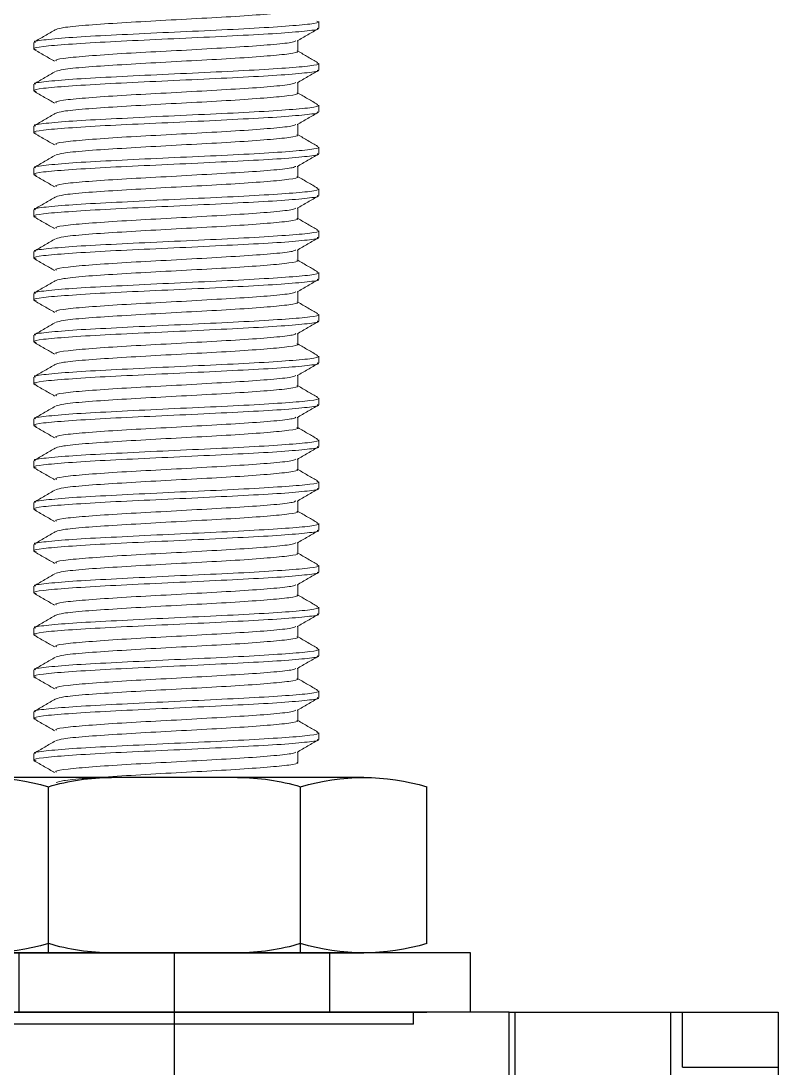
# Model space of a CAD drawing. Extents: x -976302 to -776254, y 5665 to 231437.
# Drawn here: x -798580.1 to -798419.6, y 78530.9 to 78752.9 of the extents above; entities that cross this region are included whole.
import ezdxf

# ---------------------------------------------------------------- set-up
doc = ezdxf.new("R2010")
doc.units = 0
doc.header["$LTSCALE"] = 1000
doc.header["$MEASUREMENT"] = 0
doc.layers.add('33', color=7, linetype='Continuous')
doc.layers.add('himoer配件图层', color=7, linetype='Continuous')

# ---------------------------------------------------------------- blocks, each defined once
blk = doc.blocks.new('*U17')
at = {"color": 7, "linetype": 'Continuous', "lineweight": 15}
for p, q in [((-22012.72, -7584.59), (-22012.72, -7583.77)), ((-22048.02, -7586.34), (-22048.02, -7587.17)), ((-22015.3, -7587.43), (-22015.3, -7586.12)), ((-22012.72, -7589.78), (-22012.72, -7588.95)), ((-22048.02, -7591.53), (-22048.02, -7592.35)), ((-22015.3, -7592.62), (-22015.3, -7591.3)), ((-22012.72, -7594.96), (-22012.72, -7594.14)), ((-22048.02, -7596.72), (-22048.02, -7597.54)), ((-22015.3, -7597.8), (-22015.3, -7596.49)), ((-22012.72, -7600.15), (-22012.72, -7599.33)), ((-22048.02, -7601.9), (-22048.02, -7602.72)), ((-22015.3, -7602.99), (-22015.3, -7601.67)), ((-22012.72, -7605.34), (-22012.72, -7604.51)), ((-22048.02, -7607.09), (-22048.02, -7607.91)), ((-22015.3, -7608.17), (-22015.3, -7606.86)), ((-22012.72, -7610.52), (-22012.72, -7609.7)), ((-22048.02, -7612.27), (-22048.02, -7613.1)), ((-22015.3, -7613.36), (-22015.3, -7612.05)), ((-22012.72, -7615.71), (-22012.72, -7614.88)), ((-22048.02, -7617.46), (-22048.02, -7618.28)), ((-22015.3, -7618.55), (-22015.3, -7617.23)), ((-22012.72, -7620.89), (-22012.72, -7620.07)), ((-22048.02, -7622.65), (-22048.02, -7623.47)), ((-22015.3, -7623.73), (-22015.3, -7622.42)), ((-22012.72, -7626.08), (-22012.72, -7625.26)), ((-22048.02, -7627.83), (-22048.02, -7628.65)), ((-22015.3, -7628.92), (-22015.3, -7627.6)), ((-22012.72, -7631.26), (-22012.72, -7630.44)), ((-22048.02, -7633.02), (-22048.02, -7633.84)), ((-22015.3, -7634.1), (-22015.3, -7632.79)), ((-22012.72, -7636.45), (-22012.72, -7635.63)), ((-22048.02, -7638.2), (-22048.02, -7639.03)), ((-22015.3, -7639.29), (-22015.3, -7637.98)), ((-22012.72, -7641.64), (-22012.72, -7640.81)), ((-22048.02, -7643.39), (-22048.02, -7644.21)), ((-22015.3, -7644.48), (-22015.3, -7643.16)), ((-22012.72, -7646.82), (-22012.72, -7646)), ((-22048.02, -7648.58), (-22048.02, -7649.4)), ((-22015.3, -7649.66), (-22015.3, -7648.35)), ((-22012.72, -7652.01), (-22012.72, -7651.19)), ((-22048.02, -7653.76), (-22048.02, -7654.58)), ((-22015.3, -7654.85), (-22015.3, -7653.53)), ((-22012.72, -7657.19), (-22012.72, -7656.37)), ((-22048.02, -7658.95), (-22048.02, -7659.77)), ((-22015.3, -7660.03), (-22015.3, -7658.72)), ((-22012.72, -7662.38), (-22012.72, -7661.56)), ((-22048.02, -7664.13), (-22048.02, -7664.96)), ((-22015.3, -7665.22), (-22015.3, -7663.91)), ((-22012.72, -7667.57), (-22012.72, -7666.74)), ((-22048.02, -7669.32), (-22048.02, -7670.14)), ((-22015.3, -7670.41), (-22015.3, -7669.09)), ((-22012.72, -7672.75), (-22012.72, -7671.93)), ((-22048.02, -7674.5), (-22048.02, -7675.33)), ((-22015.3, -7675.59), (-22015.3, -7674.28))]:
    blk.add_line(p, q, dxfattribs=at)
for points, knots in [([(-22015.42, -7582.24), (-22015.38, -7582.26), (-22015.12, -7582.36), (-22016.25, -7582.58), (-22018.88, -7582.83), (-22022.94, -7583.13), (-22027.8, -7583.39), (-22032.97, -7583.67), (-22037.85, -7583.96), (-22041.83, -7584.22), (-22044.57, -7584.5), (-22045.05, -7584.66), (-22045.26, -7584.73)], [0, 0, 0, 0, 0.016846, 0.1280213, 0.2392296, 0.3502223, 0.4613488, 0.5725715, 0.6837103, 0.7948399, 0.9062754, 1, 1, 1, 1]), ([(-22047.84, -7586.34), (-22047.9, -7586.32), (-22048.21, -7586.2), (-22046.7, -7586.02), (-22043.49, -7585.71), (-22038.61, -7585.46), (-22032.86, -7585.17), (-22026.82, -7584.9), (-22021.19, -7584.63), (-22016.55, -7584.33), (-22013.61, -7584.08), (-22012.46, -7583.85), (-22012.88, -7583.73), (-22012.97, -7583.71)], [0, 0, 0, 0, 0.025159, 0.130433, 0.235235, 0.340569, 0.445675, 0.550666, 0.65549, 0.76083, 0.865921, 0.97091, 1, 1, 1, 1]), ([(-22012.9, -7584.59), (-22012.85, -7584.61), (-22012.52, -7584.73), (-22013.97, -7584.9), (-22017.11, -7585.21), (-22021.93, -7585.46), (-22027.66, -7585.75), (-22033.71, -7586.03), (-22039.36, -7586.29), (-22044.03, -7586.59), (-22047.07, -7586.84), (-22048.32, -7587.08), (-22047.87, -7587.2), (-22047.75, -7587.23)], [0, 0, 0, 0, 0.020956, 0.125784, 0.230725, 0.335458, 0.440362, 0.545066, 0.649956, 0.754581, 0.859545, 0.96439, 1, 1, 1, 1]), ([(-22045.35, -7584.76), (-22045.79, -7585.01), (-22046.68, -7585.53), (-22047.56, -7586.04), (-22048, -7586.29)], [0, 0, 0, 0, 0.500034, 1, 1, 1, 1]), ([(-22015.39, -7586.17), (-22014.95, -7585.91), (-22014.07, -7585.4), (-22013.19, -7584.89), (-22012.75, -7584.63)], [0, 0, 0, 0, 0.500014, 1, 1, 1, 1]), ([(-22045.24, -7588.65), (-22045.29, -7588.61), (-22045.47, -7588.49), (-22044, -7588.25), (-22040.97, -7588), (-22036.67, -7587.69), (-22031.67, -7587.44), (-22026.52, -7587.15), (-22021.79, -7586.87), (-22018.1, -7586.6), (-22015.87, -7586.35), (-22015.66, -7586.2), (-22015.57, -7586.15)], [0, 0, 0, 0, 0.0446047, 0.1549405, 0.2658458, 0.3761896, 0.4869812, 0.5976326, 0.7082599, 0.819146, 0.9295768, 1, 1, 1, 1]), ([(-22048.02, -7587.21), (-22047.58, -7587.46), (-22046.73, -7587.96), (-22045.87, -7588.45), (-22045.46, -7588.69)], [0, 0, 0, 0, 0.517668, 1, 1, 1, 1]), ([(-22015.42, -7587.43), (-22015.38, -7587.44), (-22015.12, -7587.54), (-22016.25, -7587.77), (-22018.88, -7588.02), (-22022.94, -7588.32), (-22027.8, -7588.58), (-22032.97, -7588.86), (-22037.85, -7589.15), (-22041.83, -7589.4), (-22044.57, -7589.69), (-22045.05, -7589.85), (-22045.26, -7589.92)], [0, 0, 0, 0, 0.016846, 0.1280213, 0.2392296, 0.3502223, 0.4613488, 0.5725715, 0.6837103, 0.7948399, 0.9062754, 1, 1, 1, 1]), ([(-22012.86, -7588.85), (-22013.26, -7588.62), (-22014.08, -7588.15), (-22014.89, -7587.67), (-22015.3, -7587.43)], [0, 0, 0, 0, 0.494618, 1, 1, 1, 1]), ([(-22047.84, -7591.53), (-22047.9, -7591.51), (-22048.21, -7591.39), (-22046.7, -7591.21), (-22043.49, -7590.9), (-22038.61, -7590.65), (-22032.86, -7590.35), (-22026.82, -7590.08), (-22021.19, -7589.81), (-22016.55, -7589.52), (-22013.61, -7589.27), (-22012.46, -7589.03), (-22012.88, -7588.92), (-22012.97, -7588.9)], [0, 0, 0, 0, 0.025159, 0.130433, 0.235235, 0.340569, 0.445675, 0.550666, 0.65549, 0.76083, 0.865921, 0.97091, 1, 1, 1, 1]), ([(-22012.9, -7589.78), (-22012.85, -7589.8), (-22012.52, -7589.91), (-22013.97, -7590.09), (-22017.11, -7590.39), (-22021.93, -7590.65), (-22027.66, -7590.94), (-22033.71, -7591.21), (-22039.36, -7591.48), (-22044.03, -7591.78), (-22047.07, -7592.03), (-22048.32, -7592.27), (-22047.87, -7592.39), (-22047.75, -7592.42)], [0, 0, 0, 0, 0.020956, 0.125784, 0.230725, 0.335458, 0.440362, 0.545066, 0.649956, 0.754581, 0.859545, 0.96439, 1, 1, 1, 1]), ([(-22045.35, -7589.94), (-22045.79, -7590.2), (-22046.68, -7590.71), (-22047.56, -7591.22), (-22048, -7591.48)], [0, 0, 0, 0, 0.500034, 1, 1, 1, 1]), ([(-22015.39, -7591.35), (-22014.95, -7591.1), (-22014.07, -7590.58), (-22013.19, -7590.07), (-22012.75, -7589.82)], [0, 0, 0, 0, 0.500014, 1, 1, 1, 1]), ([(-22045.24, -7593.83), (-22045.29, -7593.8), (-22045.47, -7593.67), (-22044, -7593.43), (-22040.97, -7593.18), (-22036.67, -7592.88), (-22031.67, -7592.63), (-22026.52, -7592.33), (-22021.79, -7592.06), (-22018.1, -7591.79), (-22015.87, -7591.53), (-22015.66, -7591.39), (-22015.57, -7591.33)], [0, 0, 0, 0, 0.0446047, 0.1549405, 0.2658458, 0.3761896, 0.4869812, 0.5976326, 0.7082599, 0.819146, 0.9295768, 1, 1, 1, 1]), ([(-22048.02, -7592.39), (-22047.58, -7592.65), (-22046.73, -7593.14), (-22045.87, -7593.64), (-22045.46, -7593.88)], [0, 0, 0, 0, 0.517668, 1, 1, 1, 1]), ([(-22015.42, -7592.62), (-22015.38, -7592.63), (-22015.12, -7592.73), (-22016.25, -7592.95), (-22018.88, -7593.2), (-22022.94, -7593.5), (-22027.8, -7593.77), (-22032.97, -7594.04), (-22037.85, -7594.33), (-22041.83, -7594.59), (-22044.57, -7594.87), (-22045.05, -7595.03), (-22045.26, -7595.11)], [0, 0, 0, 0, 0.016846, 0.1280213, 0.2392296, 0.3502223, 0.4613488, 0.5725715, 0.6837103, 0.7948399, 0.9062754, 1, 1, 1, 1]), ([(-22012.86, -7594.04), (-22013.26, -7593.81), (-22014.08, -7593.33), (-22014.89, -7592.86), (-22015.3, -7592.62)], [0, 0, 0, 0, 0.494618, 1, 1, 1, 1]), ([(-22047.84, -7596.72), (-22047.9, -7596.69), (-22048.21, -7596.57), (-22046.7, -7596.39), (-22043.49, -7596.08), (-22038.61, -7595.84), (-22032.86, -7595.54), (-22026.82, -7595.27), (-22021.19, -7595), (-22016.55, -7594.71), (-22013.61, -7594.46), (-22012.46, -7594.22), (-22012.88, -7594.11), (-22012.97, -7594.08)], [0, 0, 0, 0, 0.025159, 0.130433, 0.235235, 0.340569, 0.445675, 0.550666, 0.65549, 0.76083, 0.865921, 0.97091, 1, 1, 1, 1]), ([(-22012.9, -7594.96), (-22012.85, -7594.98), (-22012.52, -7595.1), (-22013.97, -7595.27), (-22017.11, -7595.58), (-22021.93, -7595.83), (-22027.66, -7596.13), (-22033.71, -7596.4), (-22039.36, -7596.66), (-22044.03, -7596.96), (-22047.07, -7597.21), (-22048.32, -7597.45), (-22047.87, -7597.57), (-22047.75, -7597.6)], [0, 0, 0, 0, 0.020956, 0.125784, 0.230725, 0.335458, 0.440362, 0.545066, 0.649956, 0.754581, 0.859545, 0.96439, 1, 1, 1, 1]), ([(-22045.35, -7595.13), (-22045.79, -7595.38), (-22046.68, -7595.9), (-22047.56, -7596.41), (-22048, -7596.67)], [0, 0, 0, 0, 0.500034, 1, 1, 1, 1]), ([(-22015.39, -7596.54), (-22014.95, -7596.28), (-22014.07, -7595.77), (-22013.19, -7595.26), (-22012.75, -7595)], [0, 0, 0, 0, 0.500014, 1, 1, 1, 1]), ([(-22045.24, -7599.02), (-22045.29, -7598.98), (-22045.47, -7598.86), (-22044, -7598.62), (-22040.97, -7598.37), (-22036.67, -7598.06), (-22031.67, -7597.81), (-22026.52, -7597.52), (-22021.79, -7597.25), (-22018.1, -7596.97), (-22015.87, -7596.72), (-22015.66, -7596.58), (-22015.57, -7596.52)], [0, 0, 0, 0, 0.0446047, 0.1549405, 0.2658458, 0.3761896, 0.4869812, 0.5976326, 0.7082599, 0.819146, 0.9295768, 1, 1, 1, 1]), ([(-22048.02, -7597.58), (-22047.58, -7597.83), (-22046.73, -7598.33), (-22045.87, -7598.82), (-22045.46, -7599.06)], [0, 0, 0, 0, 0.517668, 1, 1, 1, 1]), ([(-22015.42, -7597.8), (-22015.38, -7597.82), (-22015.12, -7597.92), (-22016.25, -7598.14), (-22018.88, -7598.39), (-22022.94, -7598.69), (-22027.8, -7598.95), (-22032.97, -7599.23), (-22037.85, -7599.52), (-22041.83, -7599.78), (-22044.57, -7600.06), (-22045.05, -7600.22), (-22045.26, -7600.29)], [0, 0, 0, 0, 0.016846, 0.1280213, 0.2392296, 0.3502223, 0.4613488, 0.5725715, 0.6837103, 0.7948399, 0.9062754, 1, 1, 1, 1]), ([(-22012.86, -7599.22), (-22013.26, -7598.99), (-22014.08, -7598.52), (-22014.89, -7598.04), (-22015.3, -7597.8)], [0, 0, 0, 0, 0.494618, 1, 1, 1, 1]), ([(-22047.84, -7601.9), (-22047.9, -7601.88), (-22048.21, -7601.76), (-22046.7, -7601.58), (-22043.49, -7601.27), (-22038.61, -7601.02), (-22032.86, -7600.72), (-22026.82, -7600.46), (-22021.19, -7600.19), (-22016.55, -7599.89), (-22013.61, -7599.64), (-22012.46, -7599.4), (-22012.88, -7599.29), (-22012.97, -7599.27)], [0, 0, 0, 0, 0.025159, 0.130433, 0.235235, 0.340569, 0.445675, 0.550666, 0.65549, 0.76083, 0.865921, 0.97091, 1, 1, 1, 1]), ([(-22012.9, -7600.15), (-22012.85, -7600.17), (-22012.52, -7600.28), (-22013.97, -7600.46), (-22017.11, -7600.77), (-22021.93, -7601.02), (-22027.66, -7601.31), (-22033.71, -7601.59), (-22039.36, -7601.85), (-22044.03, -7602.15), (-22047.07, -7602.4), (-22048.32, -7602.64), (-22047.87, -7602.76), (-22047.75, -7602.79)], [0, 0, 0, 0, 0.020956, 0.125784, 0.230725, 0.335458, 0.440362, 0.545066, 0.649956, 0.754581, 0.859545, 0.96439, 1, 1, 1, 1]), ([(-22045.35, -7600.31), (-22045.79, -7600.57), (-22046.68, -7601.08), (-22047.56, -7601.6), (-22048, -7601.85)], [0, 0, 0, 0, 0.500034, 1, 1, 1, 1]), ([(-22015.39, -7601.72), (-22014.95, -7601.47), (-22014.07, -7600.96), (-22013.19, -7600.44), (-22012.75, -7600.19)], [0, 0, 0, 0, 0.500014, 1, 1, 1, 1]), ([(-22045.24, -7604.21), (-22045.29, -7604.17), (-22045.47, -7604.04), (-22044, -7603.8), (-22040.97, -7603.55), (-22036.67, -7603.25), (-22031.67, -7603), (-22026.52, -7602.7), (-22021.79, -7602.43), (-22018.1, -7602.16), (-22015.87, -7601.91), (-22015.66, -7601.76), (-22015.57, -7601.71)], [0, 0, 0, 0, 0.0446047, 0.1549405, 0.2658458, 0.3761896, 0.4869812, 0.5976326, 0.7082599, 0.819146, 0.9295768, 1, 1, 1, 1]), ([(-22048.02, -7602.76), (-22047.58, -7603.02), (-22046.73, -7603.52), (-22045.87, -7604.01), (-22045.46, -7604.25)], [0, 0, 0, 0, 0.517668, 1, 1, 1, 1]), ([(-22015.42, -7602.99), (-22015.38, -7603), (-22015.12, -7603.1), (-22016.25, -7603.33), (-22018.88, -7603.58), (-22022.94, -7603.87), (-22027.8, -7604.14), (-22032.97, -7604.41), (-22037.85, -7604.7), (-22041.83, -7604.96), (-22044.57, -7605.24), (-22045.05, -7605.4), (-22045.26, -7605.48)], [0, 0, 0, 0, 0.016846, 0.1280213, 0.2392296, 0.3502223, 0.4613488, 0.5725715, 0.6837103, 0.7948399, 0.9062754, 1, 1, 1, 1]), ([(-22012.86, -7604.41), (-22013.26, -7604.18), (-22014.08, -7603.71), (-22014.89, -7603.23), (-22015.3, -7602.99)], [0, 0, 0, 0, 0.494618, 1, 1, 1, 1]), ([(-22047.84, -7607.09), (-22047.9, -7607.06), (-22048.21, -7606.94), (-22046.7, -7606.77), (-22043.49, -7606.46), (-22038.61, -7606.21), (-22032.86, -7605.91), (-22026.82, -7605.64), (-22021.19, -7605.37), (-22016.55, -7605.08), (-22013.61, -7604.83), (-22012.46, -7604.59), (-22012.88, -7604.48), (-22012.97, -7604.45)], [0, 0, 0, 0, 0.025159, 0.130433, 0.235235, 0.340569, 0.445675, 0.550666, 0.65549, 0.76083, 0.865921, 0.97091, 1, 1, 1, 1]), ([(-22012.9, -7605.34), (-22012.85, -7605.35), (-22012.52, -7605.47), (-22013.97, -7605.65), (-22017.11, -7605.95), (-22021.93, -7606.2), (-22027.66, -7606.5), (-22033.71, -7606.77), (-22039.36, -7607.04), (-22044.03, -7607.34), (-22047.07, -7607.58), (-22048.32, -7607.83), (-22047.87, -7607.94), (-22047.75, -7607.97)], [0, 0, 0, 0, 0.020956, 0.125784, 0.230725, 0.335458, 0.440362, 0.545066, 0.649956, 0.754581, 0.859545, 0.96439, 1, 1, 1, 1]), ([(-22045.35, -7605.5), (-22045.79, -7605.76), (-22046.68, -7606.27), (-22047.56, -7606.78), (-22048, -7607.04)], [0, 0, 0, 0, 0.500034, 1, 1, 1, 1]), ([(-22015.39, -7606.91), (-22014.95, -7606.65), (-22014.07, -7606.14), (-22013.19, -7605.63), (-22012.75, -7605.38)], [0, 0, 0, 0, 0.500014, 1, 1, 1, 1]), ([(-22045.24, -7609.39), (-22045.29, -7609.36), (-22045.47, -7609.23), (-22044, -7608.99), (-22040.97, -7608.74), (-22036.67, -7608.44), (-22031.67, -7608.18), (-22026.52, -7607.89), (-22021.79, -7607.62), (-22018.1, -7607.35), (-22015.87, -7607.09), (-22015.66, -7606.95), (-22015.57, -7606.89)], [0, 0, 0, 0, 0.0446047, 0.1549405, 0.2658458, 0.3761896, 0.4869812, 0.5976326, 0.7082599, 0.819146, 0.9295768, 1, 1, 1, 1]), ([(-22048.02, -7607.95), (-22047.58, -7608.21), (-22046.73, -7608.7), (-22045.87, -7609.2), (-22045.46, -7609.43)], [0, 0, 0, 0, 0.517668, 1, 1, 1, 1]), ([(-22015.42, -7608.17), (-22015.38, -7608.19), (-22015.12, -7608.29), (-22016.25, -7608.51), (-22018.88, -7608.76), (-22022.94, -7609.06), (-22027.8, -7609.32), (-22032.97, -7609.6), (-22037.85, -7609.89), (-22041.83, -7610.15), (-22044.57, -7610.43), (-22045.05, -7610.59), (-22045.26, -7610.66)], [0, 0, 0, 0, 0.016846, 0.1280213, 0.2392296, 0.3502223, 0.4613488, 0.5725715, 0.6837103, 0.7948399, 0.9062754, 1, 1, 1, 1]), ([(-22012.86, -7609.6), (-22013.26, -7609.36), (-22014.08, -7608.89), (-22014.89, -7608.42), (-22015.3, -7608.17)], [0, 0, 0, 0, 0.494618, 1, 1, 1, 1]), ([(-22047.84, -7612.27), (-22047.9, -7612.25), (-22048.21, -7612.13), (-22046.7, -7611.95), (-22043.49, -7611.64), (-22038.61, -7611.39), (-22032.86, -7611.1), (-22026.82, -7610.83), (-22021.19, -7610.56), (-22016.55, -7610.26), (-22013.61, -7610.01), (-22012.46, -7609.78), (-22012.88, -7609.66), (-22012.97, -7609.64)], [0, 0, 0, 0, 0.025159, 0.130433, 0.235235, 0.340569, 0.445675, 0.550666, 0.65549, 0.76083, 0.865921, 0.97091, 1, 1, 1, 1]), ([(-22012.9, -7610.52), (-22012.85, -7610.54), (-22012.52, -7610.66), (-22013.97, -7610.83), (-22017.11, -7611.14), (-22021.93, -7611.39), (-22027.66, -7611.68), (-22033.71, -7611.96), (-22039.36, -7612.22), (-22044.03, -7612.52), (-22047.07, -7612.77), (-22048.32, -7613.01), (-22047.87, -7613.13), (-22047.75, -7613.16)], [0, 0, 0, 0, 0.020956, 0.125784, 0.230725, 0.335458, 0.440362, 0.545066, 0.649956, 0.754581, 0.859545, 0.96439, 1, 1, 1, 1]), ([(-22045.35, -7610.69), (-22045.79, -7610.94), (-22046.68, -7611.45), (-22047.56, -7611.97), (-22048, -7612.22)], [0, 0, 0, 0, 0.500034, 1, 1, 1, 1]), ([(-22015.39, -7612.1), (-22014.95, -7611.84), (-22014.07, -7611.33), (-22013.19, -7610.82), (-22012.75, -7610.56)], [0, 0, 0, 0, 0.500014, 1, 1, 1, 1]), ([(-22045.24, -7614.58), (-22045.29, -7614.54), (-22045.47, -7614.42), (-22044, -7614.18), (-22040.97, -7613.93), (-22036.67, -7613.62), (-22031.67, -7613.37), (-22026.52, -7613.08), (-22021.79, -7612.8), (-22018.1, -7612.53), (-22015.87, -7612.28), (-22015.66, -7612.13), (-22015.57, -7612.08)], [0, 0, 0, 0, 0.0446047, 0.1549405, 0.2658458, 0.3761896, 0.4869812, 0.5976326, 0.7082599, 0.819146, 0.9295768, 1, 1, 1, 1]), ([(-22048.02, -7613.14), (-22047.58, -7613.39), (-22046.73, -7613.89), (-22045.87, -7614.38), (-22045.46, -7614.62)], [0, 0, 0, 0, 0.517668, 1, 1, 1, 1]), ([(-22015.42, -7613.36), (-22015.38, -7613.37), (-22015.12, -7613.47), (-22016.25, -7613.7), (-22018.88, -7613.95), (-22022.94, -7614.25), (-22027.8, -7614.51), (-22032.97, -7614.79), (-22037.85, -7615.07), (-22041.83, -7615.33), (-22044.57, -7615.62), (-22045.05, -7615.78), (-22045.26, -7615.85)], [0, 0, 0, 0, 0.016846, 0.1280213, 0.2392296, 0.3502223, 0.4613488, 0.5725715, 0.6837103, 0.7948399, 0.9062754, 1, 1, 1, 1]), ([(-22012.86, -7614.78), (-22013.26, -7614.55), (-22014.08, -7614.08), (-22014.89, -7613.6), (-22015.3, -7613.36)], [0, 0, 0, 0, 0.494618, 1, 1, 1, 1]), ([(-22047.84, -7617.46), (-22047.9, -7617.44), (-22048.21, -7617.32), (-22046.7, -7617.14), (-22043.49, -7616.83), (-22038.61, -7616.58), (-22032.86, -7616.28), (-22026.82, -7616.01), (-22021.19, -7615.74), (-22016.55, -7615.45), (-22013.61, -7615.2), (-22012.46, -7614.96), (-22012.88, -7614.85), (-22012.97, -7614.83)], [0, 0, 0, 0, 0.025159, 0.130433, 0.235235, 0.340569, 0.445675, 0.550666, 0.65549, 0.76083, 0.865921, 0.97091, 1, 1, 1, 1]), ([(-22012.9, -7615.71), (-22012.85, -7615.73), (-22012.52, -7615.84), (-22013.97, -7616.02), (-22017.11, -7616.32), (-22021.93, -7616.58), (-22027.66, -7616.87), (-22033.71, -7617.14), (-22039.36, -7617.41), (-22044.03, -7617.71), (-22047.07, -7617.95), (-22048.32, -7618.2), (-22047.87, -7618.32), (-22047.75, -7618.35)], [0, 0, 0, 0, 0.020956, 0.125784, 0.230725, 0.335458, 0.440362, 0.545066, 0.649956, 0.754581, 0.859545, 0.96439, 1, 1, 1, 1]), ([(-22045.35, -7615.87), (-22045.79, -7616.13), (-22046.68, -7616.64), (-22047.56, -7617.15), (-22048, -7617.41)], [0, 0, 0, 0, 0.500034, 1, 1, 1, 1]), ([(-22015.39, -7617.28), (-22014.95, -7617.03), (-22014.07, -7616.51), (-22013.19, -7616), (-22012.75, -7615.75)], [0, 0, 0, 0, 0.500014, 1, 1, 1, 1]), ([(-22045.24, -7619.76), (-22045.29, -7619.73), (-22045.47, -7619.6), (-22044, -7619.36), (-22040.97, -7619.11), (-22036.67, -7618.81), (-22031.67, -7618.56), (-22026.52, -7618.26), (-22021.79, -7617.99), (-22018.1, -7617.72), (-22015.87, -7617.46), (-22015.66, -7617.32), (-22015.57, -7617.26)], [0, 0, 0, 0, 0.0446047, 0.1549405, 0.2658458, 0.3761896, 0.4869812, 0.5976326, 0.7082599, 0.819146, 0.9295768, 1, 1, 1, 1]), ([(-22048.02, -7618.32), (-22047.58, -7618.58), (-22046.73, -7619.07), (-22045.87, -7619.57), (-22045.46, -7619.81)], [0, 0, 0, 0, 0.517668, 1, 1, 1, 1]), ([(-22015.42, -7618.55), (-22015.38, -7618.56), (-22015.12, -7618.66), (-22016.25, -7618.88), (-22018.88, -7619.13), (-22022.94, -7619.43), (-22027.8, -7619.69), (-22032.97, -7619.97), (-22037.85, -7620.26), (-22041.83, -7620.52), (-22044.57, -7620.8), (-22045.05, -7620.96), (-22045.26, -7621.04)], [0, 0, 0, 0, 0.016846, 0.1280213, 0.2392296, 0.3502223, 0.4613488, 0.5725715, 0.6837103, 0.7948399, 0.9062754, 1, 1, 1, 1]), ([(-22012.86, -7619.97), (-22013.26, -7619.74), (-22014.08, -7619.26), (-22014.89, -7618.79), (-22015.3, -7618.55)], [0, 0, 0, 0, 0.494618, 1, 1, 1, 1]), ([(-22047.84, -7622.65), (-22047.9, -7622.62), (-22048.21, -7622.5), (-22046.7, -7622.32), (-22043.49, -7622.01), (-22038.61, -7621.77), (-22032.86, -7621.47), (-22026.82, -7621.2), (-22021.19, -7620.93), (-22016.55, -7620.64), (-22013.61, -7620.39), (-22012.46, -7620.15), (-22012.88, -7620.04), (-22012.97, -7620.01)], [0, 0, 0, 0, 0.025159, 0.130433, 0.235235, 0.340569, 0.445675, 0.550666, 0.65549, 0.76083, 0.865921, 0.97091, 1, 1, 1, 1]), ([(-22012.9, -7620.89), (-22012.85, -7620.91), (-22012.52, -7621.03), (-22013.97, -7621.2), (-22017.11, -7621.51), (-22021.93, -7621.76), (-22027.66, -7622.06), (-22033.71, -7622.33), (-22039.36, -7622.59), (-22044.03, -7622.89), (-22047.07, -7623.14), (-22048.32, -7623.38), (-22047.87, -7623.5), (-22047.75, -7623.53)], [0, 0, 0, 0, 0.020956, 0.125784, 0.230725, 0.335458, 0.440362, 0.545066, 0.649956, 0.754581, 0.859545, 0.96439, 1, 1, 1, 1]), ([(-22045.35, -7621.06), (-22045.79, -7621.31), (-22046.68, -7621.83), (-22047.56, -7622.34), (-22048, -7622.6)], [0, 0, 0, 0, 0.500034, 1, 1, 1, 1]), ([(-22015.39, -7622.47), (-22014.95, -7622.21), (-22014.07, -7621.7), (-22013.19, -7621.19), (-22012.75, -7620.93)], [0, 0, 0, 0, 0.500014, 1, 1, 1, 1]), ([(-22045.24, -7624.95), (-22045.29, -7624.91), (-22045.47, -7624.79), (-22044, -7624.55), (-22040.97, -7624.3), (-22036.67, -7623.99), (-22031.67, -7623.74), (-22026.52, -7623.45), (-22021.79, -7623.18), (-22018.1, -7622.9), (-22015.87, -7622.65), (-22015.66, -7622.51), (-22015.57, -7622.45)], [0, 0, 0, 0, 0.0446047, 0.1549405, 0.2658458, 0.3761896, 0.4869812, 0.5976326, 0.7082599, 0.819146, 0.9295768, 1, 1, 1, 1]), ([(-22048.02, -7623.51), (-22047.58, -7623.76), (-22046.73, -7624.26), (-22045.87, -7624.75), (-22045.46, -7624.99)], [0, 0, 0, 0, 0.517668, 1, 1, 1, 1]), ([(-22015.42, -7623.73), (-22015.38, -7623.75), (-22015.12, -7623.85), (-22016.25, -7624.07), (-22018.88, -7624.32), (-22022.94, -7624.62), (-22027.8, -7624.88), (-22032.97, -7625.16), (-22037.85, -7625.45), (-22041.83, -7625.71), (-22044.57, -7625.99), (-22045.05, -7626.15), (-22045.26, -7626.22)], [0, 0, 0, 0, 0.016846, 0.1280213, 0.2392296, 0.3502223, 0.4613488, 0.5725715, 0.6837103, 0.7948399, 0.9062754, 1, 1, 1, 1]), ([(-22012.86, -7625.15), (-22013.26, -7624.92), (-22014.08, -7624.45), (-22014.89, -7623.97), (-22015.3, -7623.73)], [0, 0, 0, 0, 0.494618, 1, 1, 1, 1]), ([(-22047.84, -7627.83), (-22047.9, -7627.81), (-22048.21, -7627.69), (-22046.7, -7627.51), (-22043.49, -7627.2), (-22038.61, -7626.95), (-22032.86, -7626.65), (-22026.82, -7626.38), (-22021.19, -7626.12), (-22016.55, -7625.82), (-22013.61, -7625.57), (-22012.46, -7625.33), (-22012.88, -7625.22), (-22012.97, -7625.2)], [0, 0, 0, 0, 0.025159, 0.130433, 0.235235, 0.340569, 0.445675, 0.550666, 0.65549, 0.76083, 0.865921, 0.97091, 1, 1, 1, 1]), ([(-22012.9, -7626.08), (-22012.85, -7626.1), (-22012.52, -7626.21), (-22013.97, -7626.39), (-22017.11, -7626.7), (-22021.93, -7626.95), (-22027.66, -7627.24), (-22033.71, -7627.52), (-22039.36, -7627.78), (-22044.03, -7628.08), (-22047.07, -7628.33), (-22048.32, -7628.57), (-22047.87, -7628.69), (-22047.75, -7628.72)], [0, 0, 0, 0, 0.020956, 0.125784, 0.230725, 0.335458, 0.440362, 0.545066, 0.649956, 0.754581, 0.859545, 0.96439, 1, 1, 1, 1]), ([(-22045.35, -7626.24), (-22045.79, -7626.5), (-22046.68, -7627.01), (-22047.56, -7627.52), (-22048, -7627.78)], [0, 0, 0, 0, 0.500034, 1, 1, 1, 1]), ([(-22015.39, -7627.65), (-22014.95, -7627.4), (-22014.07, -7626.89), (-22013.19, -7626.37), (-22012.75, -7626.12)], [0, 0, 0, 0, 0.500014, 1, 1, 1, 1]), ([(-22045.24, -7630.14), (-22045.29, -7630.1), (-22045.47, -7629.97), (-22044, -7629.73), (-22040.97, -7629.48), (-22036.67, -7629.18), (-22031.67, -7628.93), (-22026.52, -7628.63), (-22021.79, -7628.36), (-22018.1, -7628.09), (-22015.87, -7627.84), (-22015.66, -7627.69), (-22015.57, -7627.64)], [0, 0, 0, 0, 0.0446047, 0.1549405, 0.2658458, 0.3761896, 0.4869812, 0.5976326, 0.7082599, 0.819146, 0.9295768, 1, 1, 1, 1]), ([(-22048.02, -7628.69), (-22047.58, -7628.95), (-22046.73, -7629.45), (-22045.87, -7629.94), (-22045.46, -7630.18)], [0, 0, 0, 0, 0.517668, 1, 1, 1, 1]), ([(-22015.42, -7628.92), (-22015.38, -7628.93), (-22015.12, -7629.03), (-22016.25, -7629.26), (-22018.88, -7629.51), (-22022.94, -7629.8), (-22027.8, -7630.07), (-22032.97, -7630.34), (-22037.85, -7630.63), (-22041.83, -7630.89), (-22044.57, -7631.17), (-22045.05, -7631.33), (-22045.26, -7631.41)], [0, 0, 0, 0, 0.016846, 0.1280213, 0.2392296, 0.3502223, 0.4613488, 0.5725715, 0.6837103, 0.7948399, 0.9062754, 1, 1, 1, 1]), ([(-22012.86, -7630.34), (-22013.26, -7630.11), (-22014.08, -7629.64), (-22014.89, -7629.16), (-22015.3, -7628.92)], [0, 0, 0, 0, 0.494618, 1, 1, 1, 1]), ([(-22047.84, -7633.02), (-22047.9, -7632.99), (-22048.21, -7632.87), (-22046.7, -7632.7), (-22043.49, -7632.39), (-22038.61, -7632.14), (-22032.86, -7631.84), (-22026.82, -7631.57), (-22021.19, -7631.3), (-22016.55, -7631.01), (-22013.61, -7630.76), (-22012.46, -7630.52), (-22012.88, -7630.41), (-22012.97, -7630.38)], [0, 0, 0, 0, 0.025159, 0.130433, 0.235235, 0.340569, 0.445675, 0.550666, 0.65549, 0.76083, 0.865921, 0.97091, 1, 1, 1, 1]), ([(-22012.9, -7631.26), (-22012.85, -7631.28), (-22012.52, -7631.4), (-22013.97, -7631.58), (-22017.11, -7631.88), (-22021.93, -7632.13), (-22027.66, -7632.43), (-22033.71, -7632.7), (-22039.36, -7632.97), (-22044.03, -7633.26), (-22047.07, -7633.51), (-22048.32, -7633.76), (-22047.87, -7633.87), (-22047.75, -7633.9)], [0, 0, 0, 0, 0.020956, 0.125784, 0.230725, 0.335458, 0.440362, 0.545066, 0.649956, 0.754581, 0.859545, 0.96439, 1, 1, 1, 1]), ([(-22045.35, -7631.43), (-22045.79, -7631.69), (-22046.68, -7632.2), (-22047.56, -7632.71), (-22048, -7632.97)], [0, 0, 0, 0, 0.500034, 1, 1, 1, 1]), ([(-22015.39, -7632.84), (-22014.95, -7632.58), (-22014.07, -7632.07), (-22013.19, -7631.56), (-22012.75, -7631.3)], [0, 0, 0, 0, 0.500014, 1, 1, 1, 1]), ([(-22045.24, -7635.32), (-22045.29, -7635.29), (-22045.47, -7635.16), (-22044, -7634.92), (-22040.97, -7634.67), (-22036.67, -7634.36), (-22031.67, -7634.11), (-22026.52, -7633.82), (-22021.79, -7633.55), (-22018.1, -7633.28), (-22015.87, -7633.02), (-22015.66, -7632.88), (-22015.57, -7632.82)], [0, 0, 0, 0, 0.0446047, 0.1549405, 0.2658458, 0.3761896, 0.4869812, 0.5976326, 0.7082599, 0.819146, 0.9295768, 1, 1, 1, 1]), ([(-22048.02, -7633.88), (-22047.58, -7634.14), (-22046.73, -7634.63), (-22045.87, -7635.13), (-22045.46, -7635.36)], [0, 0, 0, 0, 0.517668, 1, 1, 1, 1]), ([(-22015.42, -7634.1), (-22015.38, -7634.12), (-22015.12, -7634.22), (-22016.25, -7634.44), (-22018.88, -7634.69), (-22022.94, -7634.99), (-22027.8, -7635.25), (-22032.97, -7635.53), (-22037.85, -7635.82), (-22041.83, -7636.08), (-22044.57, -7636.36), (-22045.05, -7636.52), (-22045.26, -7636.59)], [0, 0, 0, 0, 0.016846, 0.1280213, 0.2392296, 0.3502223, 0.4613488, 0.5725715, 0.6837103, 0.7948399, 0.9062754, 1, 1, 1, 1]), ([(-22012.86, -7635.53), (-22013.26, -7635.29), (-22014.08, -7634.82), (-22014.89, -7634.35), (-22015.3, -7634.1)], [0, 0, 0, 0, 0.494618, 1, 1, 1, 1]), ([(-22047.84, -7638.2), (-22047.9, -7638.18), (-22048.21, -7638.06), (-22046.7, -7637.88), (-22043.49, -7637.57), (-22038.61, -7637.32), (-22032.86, -7637.03), (-22026.82, -7636.76), (-22021.19, -7636.49), (-22016.55, -7636.19), (-22013.61, -7635.94), (-22012.46, -7635.71), (-22012.88, -7635.59), (-22012.97, -7635.57)], [0, 0, 0, 0, 0.025159, 0.130433, 0.235235, 0.340569, 0.445675, 0.550666, 0.65549, 0.76083, 0.865921, 0.97091, 1, 1, 1, 1]), ([(-22012.9, -7636.45), (-22012.85, -7636.47), (-22012.52, -7636.59), (-22013.97, -7636.76), (-22017.11, -7637.07), (-22021.93, -7637.32), (-22027.66, -7637.61), (-22033.71, -7637.89), (-22039.36, -7638.15), (-22044.03, -7638.45), (-22047.07, -7638.7), (-22048.32, -7638.94), (-22047.87, -7639.06), (-22047.75, -7639.09)], [0, 0, 0, 0, 0.020956, 0.125784, 0.230725, 0.335458, 0.440362, 0.545066, 0.649956, 0.754581, 0.859545, 0.96439, 1, 1, 1, 1]), ([(-22045.35, -7636.62), (-22045.79, -7636.87), (-22046.68, -7637.38), (-22047.56, -7637.9), (-22048, -7638.15)], [0, 0, 0, 0, 0.500034, 1, 1, 1, 1]), ([(-22015.39, -7638.03), (-22014.95, -7637.77), (-22014.07, -7637.26), (-22013.19, -7636.75), (-22012.75, -7636.49)], [0, 0, 0, 0, 0.500014, 1, 1, 1, 1]), ([(-22045.24, -7640.51), (-22045.29, -7640.47), (-22045.47, -7640.35), (-22044, -7640.11), (-22040.97, -7639.85), (-22036.67, -7639.55), (-22031.67, -7639.3), (-22026.52, -7639.01), (-22021.79, -7638.73), (-22018.1, -7638.46), (-22015.87, -7638.21), (-22015.66, -7638.06), (-22015.57, -7638.01)], [0, 0, 0, 0, 0.0446047, 0.1549405, 0.2658458, 0.3761896, 0.4869812, 0.5976326, 0.7082599, 0.819146, 0.9295768, 1, 1, 1, 1]), ([(-22048.02, -7639.07), (-22047.58, -7639.32), (-22046.73, -7639.82), (-22045.87, -7640.31), (-22045.46, -7640.55)], [0, 0, 0, 0, 0.517668, 1, 1, 1, 1]), ([(-22015.42, -7639.29), (-22015.38, -7639.3), (-22015.12, -7639.4), (-22016.25, -7639.63), (-22018.88, -7639.88), (-22022.94, -7640.18), (-22027.8, -7640.44), (-22032.97, -7640.72), (-22037.85, -7641), (-22041.83, -7641.26), (-22044.57, -7641.55), (-22045.05, -7641.71), (-22045.26, -7641.78)], [0, 0, 0, 0, 0.016846, 0.1280213, 0.2392296, 0.3502223, 0.4613488, 0.5725715, 0.6837103, 0.7948399, 0.9062754, 1, 1, 1, 1]), ([(-22012.86, -7640.71), (-22013.26, -7640.48), (-22014.08, -7640.01), (-22014.89, -7639.53), (-22015.3, -7639.29)], [0, 0, 0, 0, 0.494618, 1, 1, 1, 1]), ([(-22047.84, -7643.39), (-22047.9, -7643.37), (-22048.21, -7643.25), (-22046.7, -7643.07), (-22043.49, -7642.76), (-22038.61, -7642.51), (-22032.86, -7642.21), (-22026.82, -7641.94), (-22021.19, -7641.67), (-22016.55, -7641.38), (-22013.61, -7641.13), (-22012.46, -7640.89), (-22012.88, -7640.78), (-22012.97, -7640.76)], [0, 0, 0, 0, 0.025159, 0.130433, 0.235235, 0.340569, 0.445675, 0.550666, 0.65549, 0.76083, 0.865921, 0.97091, 1, 1, 1, 1]), ([(-22012.9, -7641.64), (-22012.85, -7641.66), (-22012.52, -7641.77), (-22013.97, -7641.95), (-22017.11, -7642.25), (-22021.93, -7642.51), (-22027.66, -7642.8), (-22033.71, -7643.07), (-22039.36, -7643.34), (-22044.03, -7643.64), (-22047.07, -7643.88), (-22048.32, -7644.13), (-22047.87, -7644.25), (-22047.75, -7644.27)], [0, 0, 0, 0, 0.020956, 0.125784, 0.230725, 0.335458, 0.440362, 0.545066, 0.649956, 0.754581, 0.859545, 0.96439, 1, 1, 1, 1]), ([(-22045.35, -7641.8), (-22045.79, -7642.06), (-22046.68, -7642.57), (-22047.56, -7643.08), (-22048, -7643.34)], [0, 0, 0, 0, 0.500034, 1, 1, 1, 1]), ([(-22015.39, -7643.21), (-22014.95, -7642.96), (-22014.07, -7642.44), (-22013.19, -7641.93), (-22012.75, -7641.68)], [0, 0, 0, 0, 0.500014, 1, 1, 1, 1]), ([(-22045.24, -7645.69), (-22045.29, -7645.66), (-22045.47, -7645.53), (-22044, -7645.29), (-22040.97, -7645.04), (-22036.67, -7644.74), (-22031.67, -7644.49), (-22026.52, -7644.19), (-22021.79, -7643.92), (-22018.1, -7643.65), (-22015.87, -7643.39), (-22015.66, -7643.25), (-22015.57, -7643.19)], [0, 0, 0, 0, 0.0446047, 0.1549405, 0.2658458, 0.3761896, 0.4869812, 0.5976326, 0.7082599, 0.819146, 0.9295768, 1, 1, 1, 1]), ([(-22048.02, -7644.25), (-22047.58, -7644.51), (-22046.73, -7645), (-22045.87, -7645.5), (-22045.46, -7645.74)], [0, 0, 0, 0, 0.517668, 1, 1, 1, 1]), ([(-22015.42, -7644.48), (-22015.38, -7644.49), (-22015.12, -7644.59), (-22016.25, -7644.81), (-22018.88, -7645.06), (-22022.94, -7645.36), (-22027.8, -7645.62), (-22032.97, -7645.9), (-22037.85, -7646.19), (-22041.83, -7646.45), (-22044.57, -7646.73), (-22045.05, -7646.89), (-22045.26, -7646.97)], [0, 0, 0, 0, 0.016846, 0.1280213, 0.2392296, 0.3502223, 0.4613488, 0.5725715, 0.6837103, 0.7948399, 0.9062754, 1, 1, 1, 1]), ([(-22012.86, -7645.9), (-22013.26, -7645.66), (-22014.08, -7645.19), (-22014.89, -7644.72), (-22015.3, -7644.48)], [0, 0, 0, 0, 0.494618, 1, 1, 1, 1]), ([(-22047.84, -7648.58), (-22047.9, -7648.55), (-22048.21, -7648.43), (-22046.7, -7648.25), (-22043.49, -7647.94), (-22038.61, -7647.7), (-22032.86, -7647.4), (-22026.82, -7647.13), (-22021.19, -7646.86), (-22016.55, -7646.57), (-22013.61, -7646.32), (-22012.46, -7646.08), (-22012.88, -7645.97), (-22012.97, -7645.94)], [0, 0, 0, 0, 0.025159, 0.130433, 0.235235, 0.340569, 0.445675, 0.550666, 0.65549, 0.76083, 0.865921, 0.97091, 1, 1, 1, 1]), ([(-22012.9, -7646.82), (-22012.85, -7646.84), (-22012.52, -7646.96), (-22013.97, -7647.13), (-22017.11, -7647.44), (-22021.93, -7647.69), (-22027.66, -7647.99), (-22033.71, -7648.26), (-22039.36, -7648.52), (-22044.03, -7648.82), (-22047.07, -7649.07), (-22048.32, -7649.31), (-22047.87, -7649.43), (-22047.75, -7649.46)], [0, 0, 0, 0, 0.020956, 0.125784, 0.230725, 0.335458, 0.440362, 0.545066, 0.649956, 0.754581, 0.859545, 0.96439, 1, 1, 1, 1]), ([(-22045.35, -7646.99), (-22045.79, -7647.24), (-22046.68, -7647.76), (-22047.56, -7648.27), (-22048, -7648.52)], [0, 0, 0, 0, 0.500034, 1, 1, 1, 1]), ([(-22015.39, -7648.4), (-22014.95, -7648.14), (-22014.07, -7647.63), (-22013.19, -7647.12), (-22012.75, -7646.86)], [0, 0, 0, 0, 0.500014, 1, 1, 1, 1]), ([(-22045.24, -7650.88), (-22045.29, -7650.84), (-22045.47, -7650.72), (-22044, -7650.48), (-22040.97, -7650.23), (-22036.67, -7649.92), (-22031.67, -7649.67), (-22026.52, -7649.38), (-22021.79, -7649.11), (-22018.1, -7648.83), (-22015.87, -7648.58), (-22015.66, -7648.44), (-22015.57, -7648.38)], [0, 0, 0, 0, 0.0446047, 0.1549405, 0.2658458, 0.3761896, 0.4869812, 0.5976326, 0.7082599, 0.819146, 0.9295768, 1, 1, 1, 1]), ([(-22048.02, -7649.44), (-22047.58, -7649.69), (-22046.73, -7650.19), (-22045.87, -7650.68), (-22045.46, -7650.92)], [0, 0, 0, 0, 0.517668, 1, 1, 1, 1]), ([(-22015.42, -7649.66), (-22015.38, -7649.68), (-22015.12, -7649.78), (-22016.25, -7650), (-22018.88, -7650.25), (-22022.94, -7650.55), (-22027.8, -7650.81), (-22032.97, -7651.09), (-22037.85, -7651.38), (-22041.83, -7651.64), (-22044.57, -7651.92), (-22045.05, -7652.08), (-22045.26, -7652.15)], [0, 0, 0, 0, 0.016846, 0.1280213, 0.2392296, 0.3502223, 0.4613488, 0.5725715, 0.6837103, 0.7948399, 0.9062754, 1, 1, 1, 1]), ([(-22012.86, -7651.08), (-22013.26, -7650.85), (-22014.08, -7650.38), (-22014.89, -7649.9), (-22015.3, -7649.66)], [0, 0, 0, 0, 0.494618, 1, 1, 1, 1]), ([(-22047.84, -7653.76), (-22047.9, -7653.74), (-22048.21, -7653.62), (-22046.7, -7653.44), (-22043.49, -7653.13), (-22038.61, -7652.88), (-22032.86, -7652.58), (-22026.82, -7652.31), (-22021.19, -7652.05), (-22016.55, -7651.75), (-22013.61, -7651.5), (-22012.46, -7651.26), (-22012.88, -7651.15), (-22012.97, -7651.13)], [0, 0, 0, 0, 0.025159, 0.130433, 0.235235, 0.340569, 0.445675, 0.550666, 0.65549, 0.76083, 0.865921, 0.97091, 1, 1, 1, 1]), ([(-22012.9, -7652.01), (-22012.85, -7652.03), (-22012.52, -7652.14), (-22013.97, -7652.32), (-22017.11, -7652.63), (-22021.93, -7652.88), (-22027.66, -7653.17), (-22033.71, -7653.45), (-22039.36, -7653.71), (-22044.03, -7654.01), (-22047.07, -7654.26), (-22048.32, -7654.5), (-22047.87, -7654.62), (-22047.75, -7654.65)], [0, 0, 0, 0, 0.020956, 0.125784, 0.230725, 0.335458, 0.440362, 0.545066, 0.649956, 0.754581, 0.859545, 0.96439, 1, 1, 1, 1]), ([(-22045.35, -7652.17), (-22045.79, -7652.43), (-22046.68, -7652.94), (-22047.56, -7653.45), (-22048, -7653.71)], [0, 0, 0, 0, 0.500034, 1, 1, 1, 1]), ([(-22015.39, -7653.58), (-22014.95, -7653.33), (-22014.07, -7652.82), (-22013.19, -7652.3), (-22012.75, -7652.05)], [0, 0, 0, 0, 0.500014, 1, 1, 1, 1]), ([(-22045.24, -7656.07), (-22045.29, -7656.03), (-22045.47, -7655.9), (-22044, -7655.66), (-22040.97, -7655.41), (-22036.67, -7655.11), (-22031.67, -7654.86), (-22026.52, -7654.56), (-22021.79, -7654.29), (-22018.1, -7654.02), (-22015.87, -7653.77), (-22015.66, -7653.62), (-22015.57, -7653.57)], [0, 0, 0, 0, 0.0446047, 0.1549405, 0.2658458, 0.3761896, 0.4869812, 0.5976326, 0.7082599, 0.819146, 0.9295768, 1, 1, 1, 1]), ([(-22048.02, -7654.62), (-22047.58, -7654.88), (-22046.73, -7655.38), (-22045.87, -7655.87), (-22045.46, -7656.11)], [0, 0, 0, 0, 0.517668, 1, 1, 1, 1]), ([(-22015.42, -7654.85), (-22015.38, -7654.86), (-22015.12, -7654.96), (-22016.25, -7655.19), (-22018.88, -7655.44), (-22022.94, -7655.73), (-22027.8, -7656), (-22032.97, -7656.27), (-22037.85, -7656.56), (-22041.83, -7656.82), (-22044.57, -7657.1), (-22045.05, -7657.26), (-22045.26, -7657.34)], [0, 0, 0, 0, 0.016846, 0.1280213, 0.2392296, 0.3502223, 0.4613488, 0.5725715, 0.6837103, 0.7948399, 0.9062754, 1, 1, 1, 1]), ([(-22012.86, -7656.27), (-22013.26, -7656.04), (-22014.08, -7655.57), (-22014.89, -7655.09), (-22015.3, -7654.85)], [0, 0, 0, 0, 0.494618, 1, 1, 1, 1]), ([(-22047.84, -7658.95), (-22047.9, -7658.92), (-22048.21, -7658.8), (-22046.7, -7658.63), (-22043.49, -7658.32), (-22038.61, -7658.07), (-22032.86, -7657.77), (-22026.82, -7657.5), (-22021.19, -7657.23), (-22016.55, -7656.94), (-22013.61, -7656.69), (-22012.46, -7656.45), (-22012.88, -7656.34), (-22012.97, -7656.31)], [0, 0, 0, 0, 0.025159, 0.130433, 0.235235, 0.340569, 0.445675, 0.550666, 0.65549, 0.76083, 0.865921, 0.97091, 1, 1, 1, 1]), ([(-22012.9, -7657.19), (-22012.85, -7657.21), (-22012.52, -7657.33), (-22013.97, -7657.51), (-22017.11, -7657.81), (-22021.93, -7658.06), (-22027.66, -7658.36), (-22033.71, -7658.63), (-22039.36, -7658.9), (-22044.03, -7659.19), (-22047.07, -7659.44), (-22048.32, -7659.69), (-22047.87, -7659.8), (-22047.75, -7659.83)], [0, 0, 0, 0, 0.020956, 0.125784, 0.230725, 0.335458, 0.440362, 0.545066, 0.649956, 0.754581, 0.859545, 0.96439, 1, 1, 1, 1]), ([(-22045.35, -7657.36), (-22045.79, -7657.62), (-22046.68, -7658.13), (-22047.56, -7658.64), (-22048, -7658.9)], [0, 0, 0, 0, 0.500034, 1, 1, 1, 1]), ([(-22015.39, -7658.77), (-22014.95, -7658.51), (-22014.07, -7658), (-22013.19, -7657.49), (-22012.75, -7657.23)], [0, 0, 0, 0, 0.500014, 1, 1, 1, 1]), ([(-22045.24, -7661.25), (-22045.29, -7661.22), (-22045.47, -7661.09), (-22044, -7660.85), (-22040.97, -7660.6), (-22036.67, -7660.29), (-22031.67, -7660.04), (-22026.52, -7659.75), (-22021.79, -7659.48), (-22018.1, -7659.21), (-22015.87, -7658.95), (-22015.66, -7658.81), (-22015.57, -7658.75)], [0, 0, 0, 0, 0.0446047, 0.1549405, 0.2658458, 0.3761896, 0.4869812, 0.5976326, 0.7082599, 0.819146, 0.9295768, 1, 1, 1, 1]), ([(-22048.02, -7659.81), (-22047.58, -7660.07), (-22046.73, -7660.56), (-22045.87, -7661.06), (-22045.46, -7661.29)], [0, 0, 0, 0, 0.517668, 1, 1, 1, 1]), ([(-22015.42, -7660.03), (-22015.38, -7660.05), (-22015.12, -7660.15), (-22016.25, -7660.37), (-22018.88, -7660.62), (-22022.94, -7660.92), (-22027.8, -7661.18), (-22032.97, -7661.46), (-22037.85, -7661.75), (-22041.83, -7662.01), (-22044.57, -7662.29), (-22045.05, -7662.45), (-22045.26, -7662.52)], [0, 0, 0, 0, 0.016846, 0.1280213, 0.2392296, 0.3502223, 0.4613488, 0.5725715, 0.6837103, 0.7948399, 0.9062754, 1, 1, 1, 1]), ([(-22012.86, -7661.46), (-22013.26, -7661.22), (-22014.08, -7660.75), (-22014.89, -7660.27), (-22015.3, -7660.03)], [0, 0, 0, 0, 0.494618, 1, 1, 1, 1]), ([(-22047.84, -7664.13), (-22047.9, -7664.11), (-22048.21, -7663.99), (-22046.7, -7663.81), (-22043.49, -7663.5), (-22038.61, -7663.25), (-22032.86, -7662.96), (-22026.82, -7662.69), (-22021.19, -7662.42), (-22016.55, -7662.12), (-22013.61, -7661.87), (-22012.46, -7661.64), (-22012.88, -7661.52), (-22012.97, -7661.5)], [0, 0, 0, 0, 0.025159, 0.130433, 0.235235, 0.340569, 0.445675, 0.550666, 0.65549, 0.76083, 0.865921, 0.97091, 1, 1, 1, 1]), ([(-22012.9, -7662.38), (-22012.85, -7662.4), (-22012.52, -7662.52), (-22013.97, -7662.69), (-22017.11, -7663), (-22021.93, -7663.25), (-22027.66, -7663.54), (-22033.71, -7663.82), (-22039.36, -7664.08), (-22044.03, -7664.38), (-22047.07, -7664.63), (-22048.32, -7664.87), (-22047.87, -7664.99), (-22047.75, -7665.02)], [0, 0, 0, 0, 0.020956, 0.125784, 0.230725, 0.335458, 0.440362, 0.545066, 0.649956, 0.754581, 0.859545, 0.96439, 1, 1, 1, 1]), ([(-22045.35, -7662.55), (-22045.79, -7662.8), (-22046.68, -7663.31), (-22047.56, -7663.83), (-22048, -7664.08)], [0, 0, 0, 0, 0.500034, 1, 1, 1, 1]), ([(-22015.39, -7663.96), (-22014.95, -7663.7), (-22014.07, -7663.19), (-22013.19, -7662.68), (-22012.75, -7662.42)], [0, 0, 0, 0, 0.500014, 1, 1, 1, 1]), ([(-22045.24, -7666.44), (-22045.29, -7666.4), (-22045.47, -7666.27), (-22044, -7666.04), (-22040.97, -7665.78), (-22036.67, -7665.48), (-22031.67, -7665.23), (-22026.52, -7664.93), (-22021.79, -7664.66), (-22018.1, -7664.39), (-22015.87, -7664.14), (-22015.66, -7663.99), (-22015.57, -7663.94)], [0, 0, 0, 0, 0.0446047, 0.1549405, 0.2658458, 0.3761896, 0.4869812, 0.5976326, 0.7082599, 0.819146, 0.9295768, 1, 1, 1, 1]), ([(-22048.02, -7665), (-22047.58, -7665.25), (-22046.73, -7665.75), (-22045.87, -7666.24), (-22045.46, -7666.48)], [0, 0, 0, 0, 0.517668, 1, 1, 1, 1]), ([(-22015.42, -7665.22), (-22015.38, -7665.23), (-22015.12, -7665.33), (-22016.25, -7665.56), (-22018.88, -7665.81), (-22022.94, -7666.11), (-22027.8, -7666.37), (-22032.97, -7666.65), (-22037.85, -7666.93), (-22041.83, -7667.19), (-22044.57, -7667.47), (-22045.05, -7667.64), (-22045.26, -7667.71)], [0, 0, 0, 0, 0.016846, 0.1280213, 0.2392296, 0.3502223, 0.4613488, 0.5725715, 0.6837103, 0.7948399, 0.9062754, 1, 1, 1, 1]), ([(-22012.86, -7666.64), (-22013.26, -7666.41), (-22014.08, -7665.94), (-22014.89, -7665.46), (-22015.3, -7665.22)], [0, 0, 0, 0, 0.494618, 1, 1, 1, 1]), ([(-22047.84, -7669.32), (-22047.9, -7669.3), (-22048.21, -7669.18), (-22046.7, -7669), (-22043.49, -7668.69), (-22038.61, -7668.44), (-22032.86, -7668.14), (-22026.82, -7667.87), (-22021.19, -7667.6), (-22016.55, -7667.31), (-22013.61, -7667.06), (-22012.46, -7666.82), (-22012.88, -7666.71), (-22012.97, -7666.69)], [0, 0, 0, 0, 0.025159, 0.130433, 0.235235, 0.340569, 0.445675, 0.550666, 0.65549, 0.76083, 0.865921, 0.97091, 1, 1, 1, 1]), ([(-22012.9, -7667.57), (-22012.85, -7667.59), (-22012.52, -7667.7), (-22013.97, -7667.88), (-22017.11, -7668.18), (-22021.93, -7668.44), (-22027.66, -7668.73), (-22033.71, -7669), (-22039.36, -7669.27), (-22044.03, -7669.57), (-22047.07, -7669.81), (-22048.32, -7670.06), (-22047.87, -7670.18), (-22047.75, -7670.2)], [0, 0, 0, 0, 0.020956, 0.125784, 0.230725, 0.335458, 0.440362, 0.545066, 0.649956, 0.754581, 0.859545, 0.96439, 1, 1, 1, 1]), ([(-22045.35, -7667.73), (-22045.79, -7667.99), (-22046.68, -7668.5), (-22047.56, -7669.01), (-22048, -7669.27)], [0, 0, 0, 0, 0.500034, 1, 1, 1, 1]), ([(-22015.39, -7669.14), (-22014.95, -7668.89), (-22014.07, -7668.37), (-22013.19, -7667.86), (-22012.75, -7667.61)], [0, 0, 0, 0, 0.500014, 1, 1, 1, 1]), ([(-22045.24, -7671.62), (-22045.29, -7671.59), (-22045.47, -7671.46), (-22044, -7671.22), (-22040.97, -7670.97), (-22036.67, -7670.67), (-22031.67, -7670.42), (-22026.52, -7670.12), (-22021.79, -7669.85), (-22018.1, -7669.58), (-22015.87, -7669.32), (-22015.66, -7669.18), (-22015.57, -7669.12)], [0, 0, 0, 0, 0.0446047, 0.1549405, 0.2658458, 0.3761896, 0.4869812, 0.5976326, 0.7082599, 0.819146, 0.9295768, 1, 1, 1, 1]), ([(-22048.02, -7670.18), (-22047.58, -7670.44), (-22046.73, -7670.93), (-22045.87, -7671.43), (-22045.46, -7671.67)], [0, 0, 0, 0, 0.517668, 1, 1, 1, 1]), ([(-22015.42, -7670.41), (-22015.38, -7670.42), (-22015.12, -7670.52), (-22016.25, -7670.74), (-22018.88, -7670.99), (-22022.94, -7671.29), (-22027.8, -7671.55), (-22032.97, -7671.83), (-22037.85, -7672.12), (-22041.83, -7672.38), (-22044.57, -7672.66), (-22045.05, -7672.82), (-22045.26, -7672.9)], [0, 0, 0, 0, 0.016846, 0.1280213, 0.2392296, 0.3502223, 0.4613488, 0.5725715, 0.6837103, 0.7948399, 0.9062754, 1, 1, 1, 1]), ([(-22012.86, -7671.83), (-22013.26, -7671.59), (-22014.08, -7671.12), (-22014.89, -7670.65), (-22015.3, -7670.41)], [0, 0, 0, 0, 0.494618, 1, 1, 1, 1]), ([(-22047.84, -7674.5), (-22047.9, -7674.48), (-22048.21, -7674.36), (-22046.7, -7674.18), (-22043.49, -7673.87), (-22038.61, -7673.63), (-22032.86, -7673.33), (-22026.82, -7673.06), (-22021.19, -7672.79), (-22016.55, -7672.5), (-22013.61, -7672.25), (-22012.46, -7672.01), (-22012.88, -7671.9), (-22012.97, -7671.87)], [0, 0, 0, 0, 0.025159, 0.130433, 0.235235, 0.340569, 0.445675, 0.550666, 0.65549, 0.76083, 0.865921, 0.97091, 1, 1, 1, 1]), ([(-22012.9, -7672.75), (-22012.85, -7672.77), (-22012.52, -7672.89), (-22013.97, -7673.06), (-22017.11, -7673.37), (-22021.93, -7673.62), (-22027.66, -7673.92), (-22033.71, -7674.19), (-22039.36, -7674.45), (-22044.03, -7674.75), (-22047.07, -7675), (-22048.32, -7675.24), (-22047.87, -7675.36), (-22047.75, -7675.39)], [0, 0, 0, 0, 0.020956, 0.125784, 0.230725, 0.335458, 0.440362, 0.545066, 0.649956, 0.754581, 0.859545, 0.96439, 1, 1, 1, 1]), ([(-22045.35, -7672.92), (-22045.79, -7673.17), (-22046.68, -7673.69), (-22047.56, -7674.2), (-22048, -7674.45)], [0, 0, 0, 0, 0.500034, 1, 1, 1, 1]), ([(-22015.39, -7674.33), (-22014.95, -7674.07), (-22014.07, -7673.56), (-22013.19, -7673.05), (-22012.75, -7672.79)], [0, 0, 0, 0, 0.500014, 1, 1, 1, 1]), ([(-22045.24, -7676.81), (-22045.29, -7676.77), (-22045.47, -7676.65), (-22044, -7676.41), (-22040.97, -7676.16), (-22036.67, -7675.85), (-22031.67, -7675.6), (-22026.52, -7675.31), (-22021.79, -7675.04), (-22018.1, -7674.76), (-22015.87, -7674.51), (-22015.66, -7674.37), (-22015.57, -7674.31)], [0, 0, 0, 0, 0.0446047, 0.1549405, 0.2658458, 0.3761896, 0.4869812, 0.5976326, 0.7082599, 0.819146, 0.9295768, 1, 1, 1, 1]), ([(-22048.02, -7675.37), (-22047.58, -7675.62), (-22046.73, -7676.12), (-22045.87, -7676.61), (-22045.46, -7676.85)], [0, 0, 0, 0, 0.517668, 1, 1, 1, 1]), ([(-22015.42, -7675.59), (-22015.38, -7675.6), (-22015.12, -7675.71), (-22016.25, -7675.93), (-22018.88, -7676.18), (-22022.94, -7676.48), (-22027.8, -7676.74), (-22032.97, -7677.02), (-22037.85, -7677.31), (-22041.83, -7677.57), (-22044.57, -7677.85), (-22045.05, -7678.01), (-22045.26, -7678.08)], [0, 0, 0, 0, 0.016846, 0.1280213, 0.2392296, 0.3502223, 0.4613488, 0.5725715, 0.6837103, 0.7948399, 0.9062754, 1, 1, 1, 1])]:
    blk.add_open_spline(points, degree=3, knots=knots, dxfattribs=at)
blk = doc.blocks.new('HMZ-L')
at = {"layer": '33', "color": 3, "linetype": 'Continuous'}
blk.add_line((17313.15, 28412.561), (17313.15, 28423.524), dxfattribs=at)
at = {"layer": '33', "color": 7, "linetype": 'Continuous'}
for p, q in [((17327.15, 28421.081), (17299.15, 28421.081)), ((17327.15, 28416.081), (17327.15, 28421.081)), ((17327.15, 28421.081), (17327.4, 28421.081)), ((17327.4, 28421.081), (17333.9, 28421.081)), ((17333.9, 28421.081), (17334.4, 28421.081)), ((17333.9, 28421.081), (17333.9, 28416.081)), ((17334.4, 28421.081), (17338.4, 28421.081)), ((17334.4, 28418.781), (17334.4, 28421.081)), ((17338.4, 28421.081), (17338.4, 28418.781)), ((17323.15, 28420.581), (17303.15, 28420.581)), ((17334.4, 28418.781), (17338.4, 28418.781)), ((17338.4, 28418.781), (17338.4, 28413.581))]:
    blk.add_line(p, q, dxfattribs=at)
at = {"layer": '33'}
blk.add_line((17323.15, 28420.581), (17323.15, 28421.081), dxfattribs=at)
at = {"layer": '33', "color": 1, "linetype": 'Continuous'}
blk.add_line((17327.4, 28416.081), (17327.4, 28421.081), dxfattribs=at)
blk = doc.blocks.new('ZISUOLUOMU')
for p, q in [((17838.331, 28433.595), (17854.162, 28433.595)), ((17835.692, 28426.647), (17835.692, 28433.204)), ((17840.969, 28426.256), (17840.969, 28433.204)), ((17851.523, 28426.256), (17851.523, 28433.204)), ((17856.8, 28433.204), (17856.8, 28426.647)), ((17833.862, 28423.779), (17833.862, 28426.256)), ((17833.862, 28426.256), (17858.63, 28426.256)), ((17854.162, 28426.256), (17838.331, 28426.256)), ((17839.745, 28423.779), (17839.745, 28426.256)), ((17852.748, 28423.779), (17852.748, 28426.256)), ((17858.63, 28426.256), (17858.63, 28423.779)), ((17833.862, 28423.779), (17858.63, 28423.779))]:
    blk.add_line(p, q)
for centre, start, end in [((17838.331, 28424.495), 73.1468, 106.8531), ((17843.608, 28424.495), 90, 106.8531), ((17848.885, 28424.495), 73.1468, 90), ((17854.162, 28424.495), 73.1468, 106.8531), ((17838.331, 28435.357), 253.1469, 286.8532), ((17843.608, 28435.357), 253.1469, 270), ((17848.885, 28435.357), 270, 286.8532), ((17854.162, 28435.357), 253.1469, 286.8532)]:
    blk.add_arc(centre, 9.101, start, end)
at = {"layer": 'himoer配件图层'}
blk.add_line((17856.796, 28423.779), (17835.696, 28423.779), dxfattribs=at)

msp = doc.modelspace()

# ---------------------------------------------------------------- block references
for name, p, xscale, yscale, zscale in [('*U17', (-760857.19, 91727.27), 1.710819728672504, 1.710819728672504, 1.710819728672504), ('*U17', (-760857.19, 91727.27), 1.710819728672504, 1.710819728672504, 1.710819728672504), ('ZISUOLUOMU', (-708088.53, -65531.69), -5.068799998611212, 5.068799999542534, 5.068800000000002), ('ZISUOLUOMU', (-708088.53, -65531.69), -5.068799998611212, 5.068799999542534, 5.068800000000002), ('HMZ-L', (-886304.48, -65518.01), 5.068799998611212, 5.068799998611212, 5.068799998611212), ('HMZ-L', (-886304.48, -65518.01), 5.068799998611212, 5.068799998611212, 5.068799998611212)]:
    msp.add_blockref(name, p, dxfattribs=dict(xscale=xscale, yscale=yscale, zscale=zscale))

doc.saveas('drawing.dxf')
